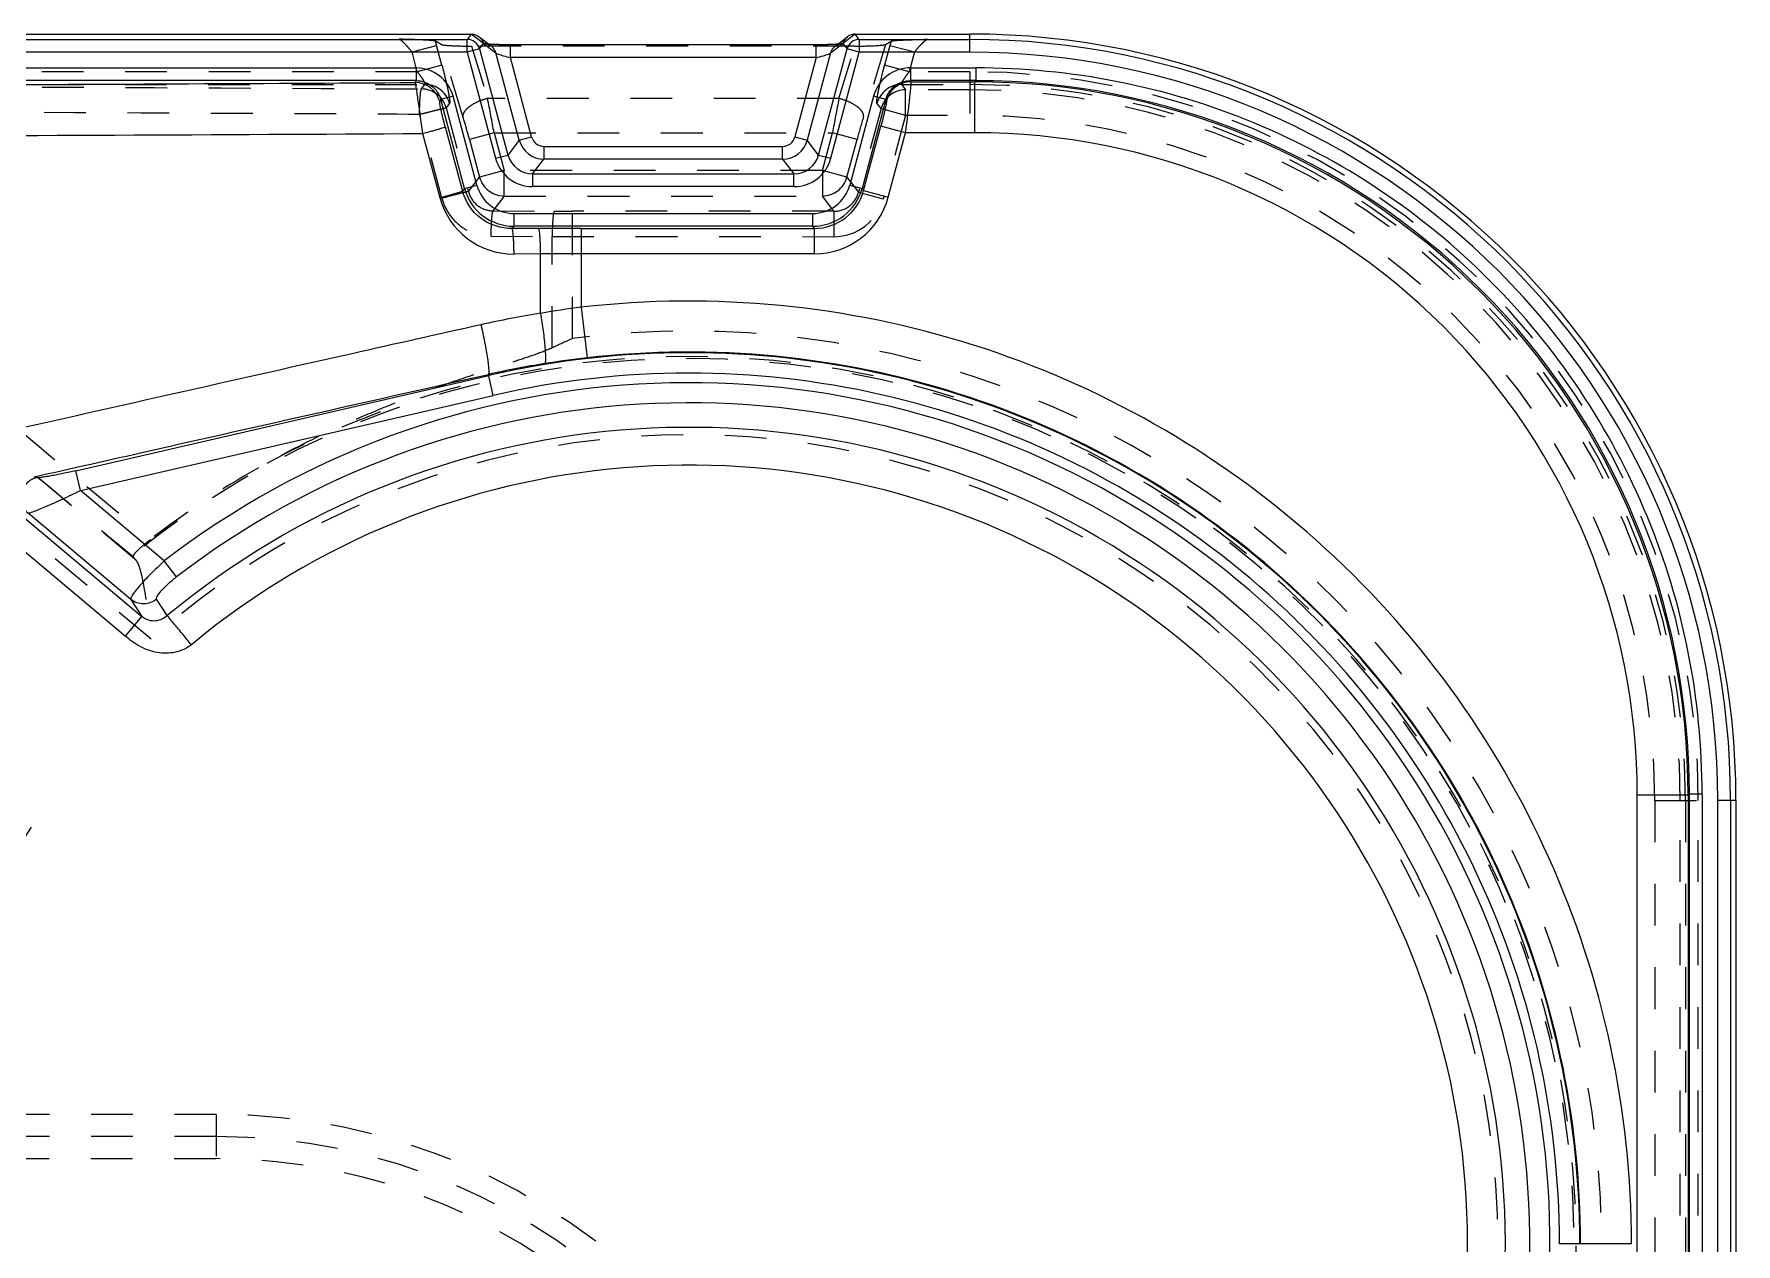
# Model space of a CAD drawing. Header units: millimetres. Extents: x 1727 to 4210, y -6182 to 759.
# Drawn here: x 3289.3 to 3355.9, y -463.1 to -415.7 of the extents above; entities that cross this region are included whole.
import ezdxf

# ---------------------------------------------------------------- set-up
doc = ezdxf.new("R2010")
doc.units = ezdxf.units.MM
doc.header["$LTSCALE"] = 16.335
doc.linetypes.add('HIDDEN', pattern=[0.2, 0.1, -0.1])
doc.layers.get('0').update_dxf_attribs({"linetype": 'CONTINUOUS'})
doc.layers.add('DEFAULT_2', color=8, linetype='HIDDEN')

msp = doc.modelspace()

# ---------------------------------------------------------------- linework, layer by layer
at = {"color": 7, "linetype": 'Continuous'}
for p, q in [((3121.45, -415.714), (3306.418, -415.714)), ((3306.418, -415.714), (3306.257, -415.925)), ((3321.45, -415.714), (3325.934, -415.714)), ((3321.61, -415.925), (3321.45, -415.714)), ((3325.934, -416.424), (3325.934, -415.714)), ((3121.61, -415.925), (3306.257, -415.925)), ((3306.257, -416.424), (3121.61, -416.424)), ((3306.257, -416.424), (3306.257, -415.925)), ((3306.74, -416.295), (3306.257, -416.424)), ((3306.257, -416.424), (3307.37, -420.578)), ((3306.721, -415.817), (3307.204, -416.187)), ((3306.74, -416.295), (3306.9, -416.085)), ((3306.74, -416.295), (3307.853, -420.449)), ((3306.9, -416.085), (3307.382, -416.455)), ((3307.202, -416.117), (3307.104, -416.111)), ((3307.204, -416.187), (3307.2, -416.184)), ((3308.297, -419.869), (3307.382, -416.455)), ((3307.676, -416.132), (3307.494, -416.128)), ((3307.947, -416.634), (3307.947, -416.134)), ((3320.486, -416.455), (3319.571, -419.869)), ((3319.921, -416.634), (3319.921, -416.134)), ((3320.173, -416.132), (3319.978, -416.134)), ((3320.015, -420.449), (3321.128, -416.295)), ((3320.354, -416.129), (3320.173, -416.132)), ((3320.486, -416.455), (3320.967, -416.085)), ((3320.497, -420.578), (3321.61, -416.424)), ((3320.663, -416.187), (3321.146, -415.817)), ((3320.663, -416.187), (3320.668, -416.184)), ((3320.967, -416.085), (3321.128, -416.295)), ((3321.61, -416.424), (3321.128, -416.295)), ((3321.61, -415.925), (3325.934, -415.925)), ((3321.61, -415.925), (3321.61, -416.424)), ((3325.934, -416.424), (3321.61, -416.424)), ((3123.612, -417.038), (3304.256, -417.038)), ((3304.256, -417.038), (3304.256, -417.536)), ((3319.921, -416.634), (3307.947, -416.634)), ((3308.779, -419.74), (3307.947, -416.634)), ((3319.921, -416.634), (3319.088, -419.74)), ((3323.612, -417.038), (3326.166, -417.038)), ((3323.612, -417.038), (3323.612, -417.536)), ((3326.179, -417.536), (3326.179, -417.038)), ((3304.256, -417.536), (3123.612, -417.536)), ((3304.256, -417.536), (3304.216, -417.614)), ((3326.179, -417.536), (3323.612, -417.536)), ((3323.636, -417.584), (3323.612, -417.536)), ((3323.636, -417.584), (3326.132, -417.584)), ((3326.132, -417.584), (3326.179, -417.536)), ((3326.132, -419.579), (3326.132, -417.584)), ((3305.219, -418.277), (3305.181, -418.353)), ((3305.702, -418.148), (3305.219, -418.277)), ((3306.152, -421.758), (3305.219, -418.277)), ((3306.634, -421.629), (3305.702, -418.149)), ((3322.166, -418.149), (3321.233, -421.629)), ((3322.648, -418.277), (3321.716, -421.758)), ((3322.648, -418.277), (3322.166, -418.148)), ((3322.671, -418.323), (3322.648, -418.277)), ((3304.509, -419.609), (3305.185, -422.119)), ((3305.398, -419.35), (3306.074, -421.861)), ((3308.297, -419.869), (3308.779, -419.74)), ((3319.088, -419.74), (3319.571, -419.869)), ((3321.779, -421.841), (3322.454, -419.32)), ((3323.419, -419.579), (3322.454, -419.32)), ((3322.744, -422.099), (3323.419, -419.579)), ((3326.118, -419.579), (3323.419, -419.579)), ((3271.717, -420.224), (3293.517, -438.516)), ((3307.37, -420.578), (3307.853, -420.449)), ((3308.297, -419.869), (3307.853, -420.449)), ((3309.262, -420.11), (3318.606, -420.11)), ((3309.262, -420.11), (3309.262, -420.61)), ((3318.606, -420.61), (3318.606, -420.11)), ((3320.015, -420.449), (3319.571, -419.869)), ((3320.015, -420.449), (3320.497, -420.578)), ((3308.817, -421.189), (3309.262, -420.61)), ((3318.606, -420.61), (3309.262, -420.61)), ((3318.606, -420.61), (3319.05, -421.189)), ((3306.152, -421.758), (3306.074, -421.861)), ((3306.152, -421.758), (3306.634, -421.629)), ((3308.817, -421.189), (3319.05, -421.189)), ((3308.817, -421.189), (3308.817, -421.688)), ((3319.051, -421.688), (3308.817, -421.688)), ((3319.05, -421.688), (3319.05, -421.189)), ((3321.233, -421.629), (3321.716, -421.758)), ((3321.779, -421.841), (3321.716, -421.758)), ((3321.779, -421.841), (3322.744, -422.099)), ((3308.081, -422.739), (3319.786, -422.739)), ((3308.081, -422.739), (3308.081, -423.239)), ((3319.786, -423.239), (3319.786, -422.739)), ((3274.215, -423.623), (3292.875, -439.281)), ((3308.012, -423.329), (3308.081, -423.239)), ((3309.052, -423.325), (3308.012, -423.329)), ((3319.786, -423.239), (3308.081, -423.239)), ((3310.72, -423.321), (3319.85, -423.321)), ((3310.72, -423.321), (3310.72, -426.409)), ((3319.85, -423.321), (3319.786, -423.239)), ((3319.85, -424.32), (3319.85, -423.321)), ((3309.132, -424.323), (3308.09, -424.328)), ((3319.85, -424.32), (3309.132, -424.323)), ((3309.132, -426.648), (3309.132, -424.323)), ((3310.72, -426.409), (3310.948, -428.391)), ((3290.935, -432.807), (3307.098, -429.082)), ((3307.277, -429.86), (3307.088, -429.038)), ((3291.115, -433.585), (3307.277, -429.86)), ((3289.397, -433.08), (3289.297, -433.049)), ((3291.115, -433.585), (3290.935, -432.807)), ((3294.396, -436.338), (3291.115, -433.585)), ((3293.083, -437.844), (3289.062, -434.47)), ((3294.876, -436.963), (3294.396, -436.338)), ((3293.083, -437.844), (3293.517, -438.516)), ((3294.515, -438.481), (3294.098, -437.839)), ((3292.875, -439.281), (3293.517, -438.516)), ((3354.064, -445.515), (3352.069, -445.515)), ((3352.069, -556.714), (3352.069, -445.529)), ((3354.064, -445.515), (3354.111, -445.468)), ((3354.064, -445.515), (3354.064, -556.714)), ((3354.61, -445.468), (3354.111, -445.468)), ((3354.111, -556.714), (3354.111, -445.468)), ((3354.61, -445.481), (3354.61, -556.714)), ((3355.934, -445.714), (3355.224, -445.714)), ((3355.224, -556.714), (3355.224, -445.714)), ((3355.723, -445.714), (3355.723, -556.714)), ((3355.934, -445.714), (3355.934, -556.714)), ((3351.845, -463.079), (3349.024, -463.079))]:
    msp.add_line(p, q, dxfattribs=at)
for points in [[(3307.494, -416.128), (3307.334, -416.123), (3307.202, -416.117)], [(3319.978, -416.134), (3307.875, -416.134), (3307.676, -416.132)], [(3320.763, -416.111), (3320.752, -416.112), (3320.649, -416.118), (3320.514, -416.124), (3320.354, -416.129)]]:
    msp.add_lwpolyline(points, dxfattribs=at)
for centre, radius, start, end in [((3325.934, -445.714), 30, 0, 90), ((3306.256, -416.425), 0.501, 15.12397, 89.87603), ((3306.901, -416.582), 0.497, 14.77925, 65.08452), ((3320.966, -416.582), 0.497, 114.93666, 165.22052), ((3321.611, -416.425), 0.501, 90.12397, 164.87603), ((3325.934, -445.714), 29.789, 0, 90), ((3325.934, -445.714), 29.29, 0, 90), ((3304.256, -418.535), 1.497, 14.93856, 89.98401), ((3323.612, -418.534), 1.497, 90.01498, 165.06186), ((3214.218, 16592.41), 17010.262, 270.1758785, 270.3031422), ((3304.214, -418.617), 1.002, 15.22263, 89.86488), ((3326.146, -445.502), 27.917, 359.97177, 90.02823), ((3326.209, -445.439), 27.9, 359.93914, 90.06082), ((3309.262, -419.611), 0.499, 194.98284, 270.0182), ((3318.606, -419.611), 0.499, 269.98284, 345.0182), ((3326.157, -445.49), 25.911, 359.91358, 90.08642), ((3308.816, -420.192), 0.997, 194.9089, 270.09169), ((3309.263, -419.61), 1, 195.04838, 269.95162), ((3318.605, -419.61), 1, 270.04838, 344.95162), ((3319.052, -420.192), 0.997, 269.9089, 345.09169), ((3308.817, -420.19), 1.498, 194.99668, 270.01242), ((3319.051, -420.19), 1.498, 269.99668, 345.01242), ((3308.082, -421.24), 1.998, 195.02238, 269.97761), ((3308.081, -421.242), 1.497, 194.98034, 270.01886), ((3319.787, -421.242), 1.497, 269.98033, 345.01886), ((3319.786, -421.24), 1.998, 270.02238, 344.97761), ((3308.066, -421.341), 2.984, 195.10403, 270.21148), ((3319.853, -421.328), 1.993, 269.90634, 345.09275), ((3319.85, -421.325), 2.995, 269.9923, 345.0077), ((3310.719, -821.726), 398.405, 89.9998, 90.23968), ((3315.069, -460.815), 34.679, 97.20426, 99.85851), ((3314.934, -463.079), 36.911, 0, 96.55476), ((3314.886, -463.13), 36.934, 98.96287, 102.65424), ((3314.934, -463.079), 34.888, 0, 102.97897), ((3315.487, -467.894), 39.762, 96.55465, 98.95883), ((3314.934, -463.079), 34.916, 0, 96.55476), ((3314.718, -463.013), 34.821, 98.95964, 102.65739), ((3314.934, -463.079), 34.09, 0, 102.97897), ((3314.934, -463.079), 33.717, 282.47454, 127.52546), ((3314.934, -463.079), 32.929, 282.47454, 127.52546), ((3314.934, -463.079), 31.969, 280.30331, 129.69669), ((3314.934, -463.079), 30.491, 280.30534, 129.69914), ((3314.934, -463.079), 30.491, 147.63481, 262.36519), ((3314.934, -463.079), 33.717, 152.47454, 257.52546), ((3314.934, -463.079), 31.969, 150.30331, 259.69669), ((3314.934, -463.079), 32.929, 152.47454, 257.52546)]:
    msp.add_arc(centre, radius, start, end, dxfattribs=at)
for points in [[(3306.418, -415.714), (3306.525, -415.714), (3306.637, -415.752), (3306.721, -415.817)], [(3321.451, -415.714), (3321.343, -415.714), (3321.231, -415.752), (3321.146, -415.817)], [(3306.721, -415.817), (3306.807, -415.882), (3306.873, -415.981), (3306.9, -416.085)], [(3321.146, -415.817), (3321.061, -415.882), (3320.995, -415.981), (3320.967, -416.085)]]:
    msp.add_open_spline(points, degree=3, dxfattribs=at)
for points, knots in [([(3307.382, -416.455), (3307.389, -416.463), (3307.419, -416.477), (3307.447, -416.49), (3307.466, -416.497)], [0, 0, 0, 0, 0.341858, 1, 1, 1, 1]), ([(3320.4, -416.498), (3320.42, -416.49), (3320.448, -416.478), (3320.479, -416.464), (3320.486, -416.455)], [0, 0, 0, 0, 0.658559, 1, 1, 1, 1]), ([(3307.466, -416.497), (3307.534, -416.523), (3307.694, -416.571), (3307.856, -416.612), (3307.947, -416.634)], [0, 0, 0, 0, 0.43719, 1, 1, 1, 1]), ([(3319.921, -416.634), (3320.012, -416.612), (3320.173, -416.571), (3320.332, -416.523), (3320.4, -416.498)], [0, 0, 0, 0, 0.562197, 1, 1, 1, 1]), ([(3354.61, -445.481), (3354.607, -443.622), (3354.251, -439.893), (3352.624, -434.521), (3349.981, -429.568), (3346.42, -425.228), (3342.08, -421.667), (3337.127, -419.024), (3331.755, -417.396), (3328.026, -417.04), (3326.166, -417.038)], [0, 0, 0, 0, 0.125001, 0.250001, 0.375001, 0.5, 0.624999, 0.749999, 0.874999, 1, 1, 1, 1]), ([(3304.216, -417.614), (3304.222, -417.634), (3304.232, -417.698), (3304.254, -417.826), (3304.283, -418.017), (3304.336, -418.375), (3304.413, -418.912), (3304.475, -419.366), (3304.509, -419.609)], [0, 0, 0, 0, 0.031005, 0.096076, 0.193074, 0.318231, 0.634549, 1, 1, 1, 1]), ([(3304.256, -417.536), (3304.47, -417.536), (3304.91, -417.682), (3305.164, -418.071), (3305.219, -418.277)], [0, 0, 0, 0, 0.499913, 1, 1, 1, 1]), ([(3322.648, -418.277), (3322.703, -418.07), (3322.957, -417.682), (3323.398, -417.536), (3323.612, -417.536)], [0, 0, 0, 0, 0.500214, 1, 1, 1, 1]), ([(3323.636, -417.584), (3323.527, -417.584), (3323.306, -417.625), (3322.919, -417.827), (3322.726, -418.12), (3322.671, -418.323)], [0, 0, 0, 0, 0.252487, 0.512386, 1, 1, 1, 1]), ([(3323.419, -419.579), (3323.453, -419.336), (3323.497, -418.981), (3323.552, -418.527), (3323.586, -418.234), (3323.611, -417.987), (3323.63, -417.796), (3323.635, -417.668), (3323.641, -417.604), (3323.636, -417.584)], [0, 0, 0, 0, 0.366586, 0.534126, 0.682988, 0.807971, 0.904694, 0.96939, 1, 1, 1, 1]), ([(3305.398, -419.35), (3305.366, -419.23), (3305.32, -419.055), (3305.266, -418.829), (3305.232, -418.682), (3305.206, -418.558), (3305.187, -418.46), (3305.181, -418.397), (3305.176, -418.363), (3305.181, -418.353)], [0, 0, 0, 0, 0.364181, 0.532126, 0.681942, 0.807769, 0.904949, 0.969629, 1, 1, 1, 1]), ([(3322.671, -418.323), (3322.676, -418.332), (3322.671, -418.367), (3322.665, -418.431), (3322.646, -418.528), (3322.62, -418.652), (3322.586, -418.799), (3322.532, -419.025), (3322.487, -419.2), (3322.454, -419.32)], [0, 0, 0, 0, 0.030654, 0.095815, 0.193252, 0.318979, 0.468349, 0.63579, 1, 1, 1, 1]), ([(3272.372, -419.748), (3275.052, -419.739), (3285.764, -419.7), (3296.477, -419.651), (3304.509, -419.609)], [0, 0, 0, 0, 0.250151, 1, 1, 1, 1]), ([(3304.509, -419.609), (3304.618, -419.579), (3304.778, -419.535), (3304.983, -419.478), (3305.119, -419.439), (3305.231, -419.406), (3305.314, -419.381), (3305.366, -419.362), (3305.392, -419.355), (3305.398, -419.35)], [0, 0, 0, 0, 0.363711, 0.53741, 0.692654, 0.820326, 0.915259, 0.974496, 1, 1, 1, 1]), ([(3305.185, -422.119), (3305.295, -422.089), (3305.456, -422.045), (3305.663, -421.987), (3305.798, -421.948), (3305.909, -421.915), (3305.991, -421.891), (3306.042, -421.873), (3306.067, -421.865), (3306.074, -421.861)], [0, 0, 0, 0, 0.367474, 0.541721, 0.696607, 0.823218, 0.916841, 0.975003, 1, 1, 1, 1]), ([(3308.012, -423.329), (3307.584, -423.332), (3306.7, -423.049), (3306.185, -422.275), (3306.074, -421.861)], [0, 0, 0, 0, 0.499692, 1, 1, 1, 1]), ([(3308.09, -424.328), (3308.09, -424.209), (3308.087, -424.031), (3308.077, -423.802), (3308.067, -423.648), (3308.056, -423.521), (3308.043, -423.424), (3308.03, -423.366), (3308.02, -423.334), (3308.012, -423.329)], [0, 0, 0, 0, 0.355324, 0.528593, 0.684876, 0.814131, 0.91069, 0.971524, 1, 1, 1, 1]), ([(3309.132, -424.323), (3309.131, -424.204), (3309.128, -424.027), (3309.118, -423.798), (3309.109, -423.644), (3309.096, -423.517), (3309.084, -423.42), (3309.07, -423.362), (3309.06, -423.33), (3309.052, -423.325)], [0, 0, 0, 0, 0.355271, 0.528517, 0.684783, 0.81403, 0.910595, 0.971455, 1, 1, 1, 1]), ([(3306.795, -427.094), (3305.112, -427.472), (3298.38, -428.984), (3291.648, -430.501), (3286.599, -431.641)], [0, 0, 0, 0, 0.249893, 1, 1, 1, 1]), ([(3306.795, -427.094), (3306.846, -427.321), (3306.917, -427.66), (3306.999, -428.1), (3307.048, -428.396), (3307.082, -428.644), (3307.1, -428.833), (3307.105, -428.951), (3307.098, -429.011), (3307.092, -429.032), (3307.088, -429.038)], [0, 0, 0, 0, 0.353974, 0.525769, 0.680788, 0.80957, 0.9067, 0.969187, 0.988191, 1, 1, 1, 1]), ([(3309.132, -426.648), (3309.168, -426.878), (3309.217, -427.222), (3309.27, -427.669), (3309.3, -427.968), (3309.317, -428.22), (3309.323, -428.411), (3309.319, -428.53), (3309.308, -428.591), (3309.3, -428.61), (3309.295, -428.617)], [0, 0, 0, 0, 0.353209, 0.524935, 0.680035, 0.808981, 0.906298, 0.968959, 0.988061, 1, 1, 1, 1]), ([(3289.297, -433.049), (3290.78, -432.714), (3296.71, -431.374), (3302.64, -430.038), (3307.088, -429.038)], [0, 0, 0, 0, 0.250092, 1, 1, 1, 1]), ([(3289.397, -433.08), (3289.25, -433.115), (3288.982, -433.27), (3288.769, -433.665), (3288.779, -434.114), (3288.948, -434.373), (3289.062, -434.47)], [0, 0, 0, 0, 0.259457, 0.500242, 0.740869, 1, 1, 1, 1]), ([(3290.935, -432.807), (3290.767, -432.846), (3290.517, -432.901), (3290.192, -432.968), (3289.969, -433.01), (3289.769, -433.045), (3289.603, -433.071), (3289.484, -433.082), (3289.418, -433.087), (3289.397, -433.08)], [0, 0, 0, 0, 0.331755, 0.489311, 0.636276, 0.767664, 0.877248, 0.957299, 1, 1, 1, 1]), ([(3289.062, -434.47), (3289.072, -434.471), (3289.098, -434.466), (3289.145, -434.454), (3289.21, -434.431), (3289.33, -434.387), (3289.517, -434.312), (3289.776, -434.201), (3290.077, -434.069), (3290.529, -433.864), (3290.876, -433.696), (3291.115, -433.585)], [0, 0, 0, 0, 0.012849, 0.034728, 0.065524, 0.104883, 0.206739, 0.334841, 0.48351, 0.647354, 1, 1, 1, 1]), ([(3294.396, -436.338), (3294.213, -436.505), (3293.953, -436.755), (3293.634, -437.087), (3293.435, -437.306), (3293.277, -437.495), (3293.163, -437.65), (3293.1, -437.755), (3293.074, -437.824), (3293.083, -437.844)], [0, 0, 0, 0, 0.368813, 0.536801, 0.685338, 0.809181, 0.904257, 0.967553, 1, 1, 1, 1]), ([(3294.098, -437.839), (3294.089, -437.826), (3294.091, -437.781), (3294.145, -437.667), (3294.294, -437.479), (3294.549, -437.228), (3294.759, -437.053), (3294.876, -436.963)], [0, 0, 0, 0, 0.038784, 0.102556, 0.316978, 0.63116, 1, 1, 1, 1]), ([(3294.098, -437.839), (3293.959, -437.953), (3293.591, -438.09), (3293.221, -437.958), (3293.083, -437.844)], [0, 0, 0, 0, 0.501606, 1, 1, 1, 1]), ([(3294.515, -438.481), (3294.451, -438.535), (3294.31, -438.631), (3294.055, -438.707), (3293.77, -438.681), (3293.595, -438.583), (3293.517, -438.516)], [0, 0, 0, 0, 0.23017, 0.464855, 0.717802, 1, 1, 1, 1]), ([(3295.457, -439.619), (3295.342, -439.492), (3295.146, -439.237), (3294.829, -438.861), (3294.623, -438.613), (3294.515, -438.481)], [0, 0, 0, 0, 0.347286, 0.652691, 1, 1, 1, 1]), ([(3295.457, -439.619), (3295.278, -439.769), (3294.938, -439.916), (3294.469, -439.964), (3293.997, -439.925), (3293.434, -439.718), (3293.051, -439.437), (3292.875, -439.281)], [0, 0, 0, 0, 0.248911, 0.374282, 0.4997, 0.749721, 1, 1, 1, 1])]:
    msp.add_open_spline(points, degree=3, knots=knots, dxfattribs=at)
at = {"layer": 'DEFAULT_2', "color": 8, "linetype": 'HIDDEN'}
for p, q in [((3306.9, -416.085), (3306.418, -415.714)), ((3321.45, -415.714), (3320.968, -416.085)), ((3304.096, -416.416), (3305.059, -416.158)), ((3304.303, -417.188), (3304.096, -416.416)), ((3305.232, -416.122), (3305.014, -415.99)), ((3305.266, -416.93), (3305.059, -416.158)), ((3306.09, -418.943), (3305.232, -416.122)), ((3321.438, -416.186), (3306.43, -416.186)), ((3306.43, -416.186), (3307.054, -418.237)), ((3307.041, -416.105), (3307.03, -416.103)), ((3307.947, -416.134), (3307.947, -416.134)), ((3319.921, -416.134), (3319.921, -416.134)), ((3320.821, -416.106), (3320.763, -416.111)), ((3320.814, -418.237), (3321.438, -416.186)), ((3322.635, -416.122), (3321.778, -418.943)), ((3322.808, -416.158), (3322.601, -416.93)), ((3322.635, -416.122), (3322.854, -415.99)), ((3322.808, -416.158), (3323.772, -416.416)), ((3323.772, -416.416), (3323.565, -417.188)), ((3305.266, -416.93), (3304.303, -417.188)), ((3323.565, -417.188), (3322.601, -416.93)), ((3304.303, -417.188), (3276.516, -417.188)), ((3276.516, -417.687), (3304.603, -417.687)), ((3304.467, -417.863), (3304.603, -417.687)), ((3323.265, -417.687), (3325.934, -417.687)), ((3323.265, -417.687), (3323.424, -417.893)), ((3325.934, -417.188), (3323.565, -417.188)), ((3325.934, -417.188), (3325.934, -418.891)), ((3305.566, -418.426), (3305.431, -418.602)), ((3320.814, -418.237), (3307.054, -418.237)), ((3322.46, -418.633), (3322.301, -418.426)), ((3325.934, -417.893), (3323.424, -417.893)), ((3323.424, -418.891), (3323.424, -417.893)), ((3305.266, -422.142), (3304.392, -418.861)), ((3305.431, -418.602), (3306.305, -421.884)), ((3322.46, -418.633), (3321.582, -421.909)), ((3322.46, -418.633), (3323.424, -418.891)), ((3323.424, -418.891), (3322.546, -422.167)), ((3323.424, -418.891), (3325.934, -418.891)), ((3307.309, -419.579), (3306.345, -419.837)), ((3307.309, -419.579), (3320.559, -419.579)), ((3307.309, -419.579), (3307.705, -421.057)), ((3320.163, -421.057), (3320.559, -419.579)), ((3321.523, -419.837), (3320.559, -419.579)), ((3306.345, -419.837), (3306.741, -421.316)), ((3321.127, -421.316), (3321.523, -419.837)), ((3307.705, -421.057), (3306.741, -421.316)), ((3320.163, -421.057), (3307.705, -421.057)), ((3307.705, -422.055), (3307.705, -421.057)), ((3320.163, -421.057), (3320.163, -422.055)), ((3321.127, -421.316), (3320.163, -421.057)), ((3306.305, -421.884), (3306.741, -421.316)), ((3321.127, -421.316), (3321.582, -421.909)), ((3307.705, -422.055), (3307.261, -422.633)), ((3307.705, -422.055), (3320.163, -422.055)), ((3320.618, -422.649), (3320.163, -422.055)), ((3321.582, -421.909), (3322.546, -422.167)), ((3307.261, -422.633), (3309.664, -422.647)), ((3320.618, -422.649), (3310.382, -422.649)), ((3310.382, -427.634), (3310.382, -422.649)), ((3320.618, -422.649), (3320.618, -423.646)), ((3307.183, -423.631), (3309.585, -423.644)), ((3309.585, -423.644), (3320.618, -423.646)), ((3309.585, -427.998), (3309.585, -423.644)), ((3293.883, -439.408), (3276.934, -425.186)), ((3293.261, -436.279), (3288.274, -432.094)), ((3352.757, -445.714), (3354.46, -445.714)), ((3352.757, -445.714), (3352.757, -556.714)), ((3353.754, -556.714), (3353.754, -445.714)), ((3353.961, -445.714), (3353.961, -556.714)), ((3354.46, -556.714), (3354.46, -445.714)), ((3296.434, -458.007), (3283.665, -458.007)), ((3296.434, -458.007), (3296.434, -459.739)), ((3296.434, -458.873), (3283.665, -458.873)), ((3131.434, -459.739), (3296.434, -459.739))]:
    msp.add_line(p, q, dxfattribs=at)
for points in [[(3307.03, -416.103), (3307.027, -416.103), (3307.08, -416.118), (3307.181, -416.17), (3307.198, -416.182)], [(3307.104, -416.111), (3307.103, -416.111), (3307.041, -416.105)], [(3320.67, -416.182), (3320.691, -416.168), (3320.79, -416.118), (3320.835, -416.104)], [(3320.835, -416.104), (3320.841, -416.103), (3320.821, -416.106)]]:
    msp.add_lwpolyline(points, dxfattribs=at)
for centre, radius, start, end in [((3282.916, -422.091), 22.925, 14.99961, 15.43485), ((3306.902, -416.582), 0.498, 65.08452, 90.10682), ((3320.966, -416.582), 0.498, 89.8956, 114.93666), ((3344.99, -422.102), 22.965, 164.56549, 164.99997), ((3304.598, -418.69), 1.003, 15.24139, 89.75865), ((3323.269, -418.69), 1.003, 90.24128, 164.75867), ((3325.934, -445.714), 28.526, 0, 90), ((3325.934, -445.714), 28.027, 0, 90), ((3304.463, -418.866), 1.003, 15.22947, 89.77053), ((3247.117, -430.322), 61.143, 10.11953, 11.39928), ((3380.625, -430.298), 61.015, 168.59938, 169.88181), ((3323.428, -418.896), 1.003, 90.22948, 164.77052), ((3325.934, -445.714), 27.82, 0, 90), ((3348.015, -426.905), 27.419, 163.11861, 165.06215), ((3325.934, -445.714), 26.823, 0, 90), ((3307.709, -421.052), 1.003, 195.22948, 269.77052), ((3320.159, -421.052), 1.003, 270.22947, 344.77053), ((3320.619, -421.652), 1.994, 269.98181, 345.018), ((3310.381, -294.303), 128.346, 269.67994, 270.00019), ((3334.206, -480.759), 58.223, 114.15434, 115.01694), ((3314.934, -463.079), 35.737, 341.01329, 97.31833), ((3314.934, -463.079), 34.661, 290.85165, 128.74453), ((3314.934, -463.079), 34.742, 341.0165, 119.00234), ((3314.934, -463.079), 31.678, 290.85169, 131.64665), ((3315.252, -463.182), 34.987, 119.37633, 127.71177), ((3296.434, -482.714), 24.706, 0, 90), ((3296.434, -482.714), 23.84, 0, 90), ((3296.434, -482.714), 22.974, 0, 90)]:
    msp.add_arc(centre, radius, start, end, dxfattribs=at)
for centre, major_axis, start_param, end_param in [((3306.275, -416.126), (1.048, -0.009), -3.046388, -1.422493), ((3321.592, -416.126), (1.048, 0.009), -1.719099, -0.095205)]:
    msp.add_ellipse(centre, major_axis=major_axis, ratio=0.056797, start_param=start_param, end_param=end_param, dxfattribs=at)
for points, knots in [([(3304.096, -416.416), (3304.046, -416.354), (3303.948, -416.238), (3303.807, -416.086), (3303.7, -415.985), (3303.631, -415.935), (3303.603, -415.919), (3303.592, -415.917)], [0, 0, 0, 0, 0.33498, 0.638507, 0.870628, 0.949705, 1, 1, 1, 1]), ([(3305.014, -415.99), (3305.008, -415.986), (3304.989, -415.982), (3304.932, -415.972), (3304.828, -415.963), (3304.671, -415.952), (3304.481, -415.944), (3304.27, -415.936), (3303.971, -415.928), (3303.744, -415.922), (3303.592, -415.917)], [0, 0, 0, 0, 0.014614, 0.040201, 0.121257, 0.234773, 0.370927, 0.521334, 0.679543, 1, 1, 1, 1]), ([(3307.947, -416.134), (3307.82, -416.134), (3307.635, -416.133), (3307.399, -416.127), (3307.244, -416.121), (3307.114, -416.114), (3307.012, -416.107), (3306.945, -416.096), (3306.909, -416.091), (3306.9, -416.085)], [0, 0, 0, 0, 0.361927, 0.528192, 0.676874, 0.802832, 0.901213, 0.96767, 1, 1, 1, 1]), ([(3320.968, -416.085), (3320.959, -416.091), (3320.923, -416.096), (3320.856, -416.107), (3320.753, -416.114), (3320.623, -416.121), (3320.469, -416.127), (3320.232, -416.133), (3320.047, -416.134), (3319.921, -416.134)], [0, 0, 0, 0, 0.032364, 0.098863, 0.19728, 0.323266, 0.471937, 0.638148, 1, 1, 1, 1]), ([(3322.854, -415.99), (3322.86, -415.986), (3322.879, -415.982), (3322.935, -415.972), (3323.039, -415.963), (3323.196, -415.952), (3323.386, -415.944), (3323.597, -415.936), (3323.896, -415.928), (3324.124, -415.922), (3324.276, -415.917)], [0, 0, 0, 0, 0.014545, 0.040016, 0.120853, 0.23418, 0.370364, 0.520836, 0.679114, 1, 1, 1, 1]), ([(3323.772, -416.416), (3323.819, -416.357), (3323.913, -416.246), (3324.033, -416.116), (3324.124, -416.027), (3324.183, -415.974), (3324.232, -415.938), (3324.263, -415.92), (3324.276, -415.917)], [0, 0, 0, 0, 0.31742, 0.611488, 0.741434, 0.853822, 0.942414, 1, 1, 1, 1]), ([(3305.266, -416.93), (3305.314, -417.109), (3305.382, -417.372), (3305.46, -417.711), (3305.508, -417.932), (3305.544, -418.119), (3305.566, -418.264), (3305.575, -418.357), (3305.573, -418.405), (3305.57, -418.421), (3305.566, -418.426)], [0, 0, 0, 0, 0.364303, 0.53177, 0.681175, 0.806853, 0.90403, 0.968772, 0.988473, 1, 1, 1, 1]), ([(3322.301, -418.426), (3322.298, -418.421), (3322.294, -418.405), (3322.292, -418.357), (3322.302, -418.264), (3322.324, -418.119), (3322.36, -417.932), (3322.407, -417.711), (3322.486, -417.373), (3322.553, -417.11), (3322.601, -416.93)], [0, 0, 0, 0, 0.011511, 0.031183, 0.095927, 0.193181, 0.318822, 0.468037, 0.635434, 1, 1, 1, 1]), ([(3276.544, -417.738), (3278.872, -417.747), (3288.18, -417.783), (3297.488, -417.826), (3304.467, -417.863)], [0, 0, 0, 0, 0.250139, 1, 1, 1, 1]), ([(3304.603, -417.687), (3304.608, -417.684), (3304.613, -417.663), (3304.592, -417.609), (3304.537, -417.505), (3304.434, -417.357), (3304.35, -417.247), (3304.303, -417.188)], [0, 0, 0, 0, 0.029864, 0.087946, 0.300081, 0.619563, 1, 1, 1, 1]), ([(3323.565, -417.188), (3323.518, -417.247), (3323.434, -417.357), (3323.331, -417.504), (3323.276, -417.609), (3323.255, -417.663), (3323.26, -417.684), (3323.265, -417.687)], [0, 0, 0, 0, 0.380317, 0.699723, 0.911969, 0.970116, 1, 1, 1, 1]), ([(3304.392, -418.861), (3304.393, -418.743), (3304.396, -418.567), (3304.405, -418.34), (3304.414, -418.187), (3304.426, -418.06), (3304.438, -417.963), (3304.451, -417.902), (3304.46, -417.87), (3304.467, -417.863)], [0, 0, 0, 0, 0.352436, 0.524386, 0.679893, 0.809227, 0.906782, 0.969438, 1, 1, 1, 1]), ([(3307.054, -418.237), (3306.923, -418.269), (3306.679, -418.352), (3306.406, -418.5), (3306.237, -418.64), (3306.129, -418.762), (3306.082, -418.876), (3306.09, -418.943)], [0, 0, 0, 0, 0.319254, 0.610249, 0.734273, 0.840389, 1, 1, 1, 1]), ([(3321.778, -418.943), (3321.785, -418.876), (3321.738, -418.762), (3321.631, -418.64), (3321.462, -418.5), (3321.189, -418.352), (3320.944, -418.269), (3320.814, -418.237)], [0, 0, 0, 0, 0.159494, 0.265486, 0.38942, 0.680561, 1, 1, 1, 1]), ([(3304.392, -418.861), (3302.068, -418.848), (3292.768, -418.801), (3283.468, -418.761), (3276.492, -418.736)], [0, 0, 0, 0, 0.249851, 1, 1, 1, 1]), ([(3304.392, -418.861), (3304.517, -418.827), (3304.751, -418.765), (3305.03, -418.694), (3305.218, -418.648), (3305.318, -418.624), (3305.386, -418.61), (3305.42, -418.602), (3305.431, -418.602)], [0, 0, 0, 0, 0.362286, 0.679621, 0.805723, 0.903543, 0.969064, 1, 1, 1, 1]), ([(3306.345, -419.837), (3306.324, -419.76), (3306.243, -419.461), (3306.157, -419.163), (3306.09, -418.943)], [0, 0, 0, 0, 0.257941, 1, 1, 1, 1]), ([(3306.305, -421.884), (3306.295, -421.884), (3306.264, -421.891), (3306.198, -421.904), (3306.096, -421.928), (3305.901, -421.976), (3305.62, -422.048), (3305.386, -422.11), (3305.266, -422.142)], [0, 0, 0, 0, 0.027774, 0.089958, 0.188777, 0.320422, 0.65185, 1, 1, 1, 1]), ([(3305.266, -422.142), (3305.321, -422.351), (3305.502, -422.755), (3305.951, -423.239), (3306.531, -423.555), (3306.966, -423.63), (3307.182, -423.631)], [0, 0, 0, 0, 0.250324, 0.500422, 0.750286, 1, 1, 1, 1]), ([(3306.305, -421.884), (3306.359, -422.091), (3306.609, -422.481), (3307.048, -422.632), (3307.261, -422.633)], [0, 0, 0, 0, 0.501133, 1, 1, 1, 1]), ([(3320.618, -422.649), (3320.832, -422.649), (3321.274, -422.505), (3321.527, -422.116), (3321.582, -421.909)], [0, 0, 0, 0, 0.499994, 1, 1, 1, 1]), ([(3307.261, -422.633), (3307.253, -422.64), (3307.244, -422.671), (3307.231, -422.731), (3307.218, -422.827), (3307.207, -422.954), (3307.197, -423.106), (3307.187, -423.335), (3307.184, -423.512), (3307.183, -423.631)], [0, 0, 0, 0, 0.030144, 0.09173, 0.18795, 0.316199, 0.471353, 0.643866, 1, 1, 1, 1]), ([(3309.664, -422.647), (3309.656, -422.654), (3309.646, -422.688), (3309.632, -422.751), (3309.62, -422.847), (3309.608, -422.97), (3309.599, -423.117), (3309.589, -423.344), (3309.585, -423.522), (3309.585, -423.644)], [0, 0, 0, 0, 0.033773, 0.099448, 0.196067, 0.320376, 0.468335, 0.634972, 1, 1, 1, 1]), ([(3309.585, -427.998), (3309.35, -428.107), (3308.862, -428.285), (3308.125, -428.531), (3307.385, -428.77), (3306.4, -429.091), (3305.173, -429.507), (3303.714, -430.046), (3302.273, -430.63), (3300.379, -431.474), (3298.993, -432.185), (3298.089, -432.694)], [0, 0, 0, 0, 0.062477, 0.124952, 0.187435, 0.249919, 0.374897, 0.499891, 0.624901, 0.74993, 1, 1, 1, 1]), ([(3293.851, -435.504), (3293.728, -435.599), (3293.518, -435.772), (3293.318, -435.958), (3293.241, -436.045)], [0, 0, 0, 0, 0.572107, 1, 1, 1, 1]), ([(3293.241, -436.045), (3293.228, -436.06), (3293.205, -436.088), (3293.182, -436.13), (3293.176, -436.168), (3293.185, -436.19), (3293.192, -436.199)], [0, 0, 0, 0, 0.344593, 0.612342, 0.817713, 1, 1, 1, 1]), ([(3293.261, -436.279), (3293.254, -436.271), (3293.231, -436.245), (3293.208, -436.218), (3293.192, -436.199)], [0, 0, 0, 0, 0.281568, 1, 1, 1, 1]), ([(3293.261, -436.279), (3293.311, -436.333), (3293.391, -436.492), (3293.478, -436.774), (3293.556, -437.128), (3293.654, -437.688), (3293.759, -438.454), (3293.84, -439.083), (3293.883, -439.408)], [0, 0, 0, 0, 0.06892, 0.162741, 0.277083, 0.406628, 0.694304, 1, 1, 1, 1])]:
    msp.add_open_spline(points, degree=3, knots=knots, dxfattribs=at)
for points in [[(3288.854, -431.329), (3290.519, -432.721), (3292.185, -434.112), (3293.851, -435.504)], [(3293.192, -436.199), (3291.552, -434.831), (3289.913, -433.463), (3288.274, -432.094)]]:
    msp.add_open_spline(points, degree=3, dxfattribs=at)

doc.saveas('drawing.dxf')
